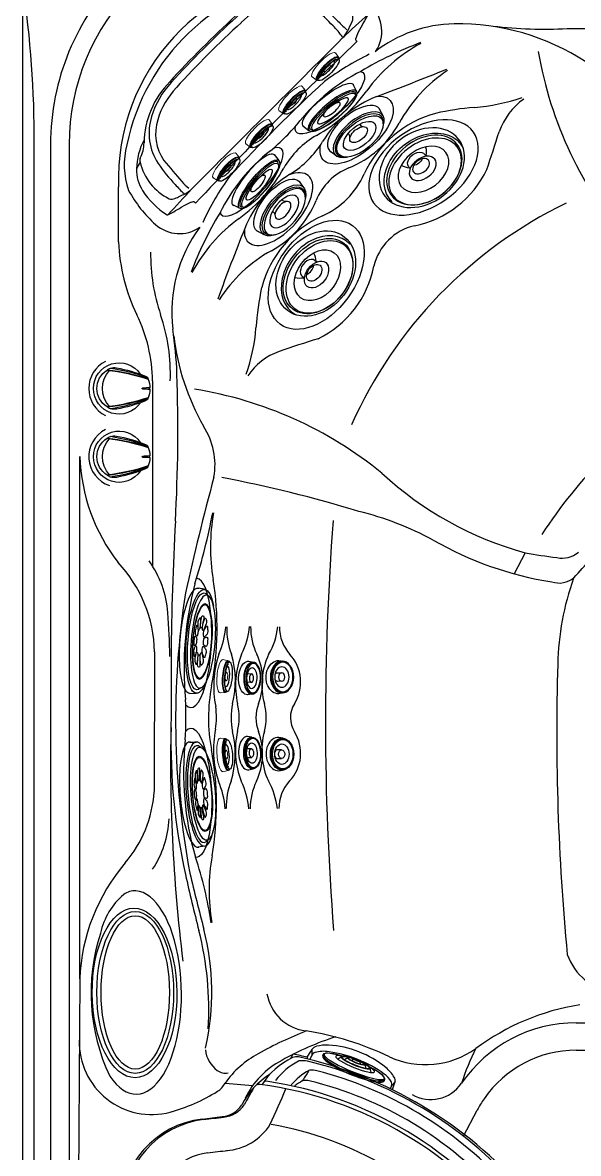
# Model space of a CAD drawing. Extents: x 943 to 1030, y 781 to 934.
# Drawn here: x 943.1 to 973, y 821.5 to 882.2 of the extents above; entities that cross this region are included whole.
import ezdxf

# ---------------------------------------------------------------- set-up
doc = ezdxf.new("R2010")
doc.units = 0
doc.header["$MEASUREMENT"] = 0
doc.layers.add('1', color=4, linetype='Continuous')

# ---------------------------------------------------------------- blocks, each defined once
blk = doc.blocks.new('2014AV')
at = {"layer": '1', "color": 4, "linetype": 'Continuous'}
for p, q in [((0.59, 1.004), (0.59, 0.984)), ((-1.575, 0.526), (-1.575, 0.501)), ((-1.575, -0.526), (-1.575, -0.501)), ((0.59, -1.004), (0.59, -0.984))]:
    blk.add_line(p, q, dxfattribs=at)
for centre, radius, start, end in [((-0.026, 0), 1.375, 213.74284, 146.18679), ((-1.341, 0.387), 0.29, 113.06827, 141.37067), ((1.395, -6.282), 7.499, 99.80764, 112.33084), ((0.245, 0.369), 0.749, 74.93644, 99.81969), ((-0.057, 0.071), 1.135, 55.2054, 64.04467), ((0, 0), 1.161, 301.85239, 58.14761), ((-0.289, 0), 1.391, 159.08422, 178.28568), ((-1.092, 0.334), 0.53, 153.90726, 159.32553), ((-0.289, 0), 1.391, 181.71482, 200.91636), ((-1.092, -0.334), 0.53, 200.67447, 206.09274), ((-1.341, -0.387), 0.29, 218.62933, 246.93173), ((1.395, 6.282), 7.499, 247.66916, 260.19236), ((0.245, -0.369), 0.749, 260.18031, 285.06356), ((-0.057, -0.071), 1.135, 295.95533, 304.7946)]:
    blk.add_arc(centre, radius, start, end, dxfattribs=at)
at = {"layer": '1', "color": 3, "linetype": 'Continuous'}
for centre, radius, start, end in [((1.863, -9.907), 10.984, 96.65413, 108.31002), ((1.993, -10.4), 11.47, 96.90962, 108.19227), ((1.812, -8.247), 9.441, 98.38361, 110.96753), ((-0.553, 0), 1.42, 316.91487, 43.08513), ((1.993, 10.4), 11.47, 251.8075, 263.09064), ((1.863, 9.907), 10.984, 251.68998, 263.34587), ((1.812, 8.247), 9.441, 249.03247, 261.61639)]:
    blk.add_arc(centre, radius, start, end, dxfattribs=at)
at = {"layer": '1', "color": 2, "linetype": 'Continuous'}
for centre, radius, start, end in [((-1.716, 0), 0.0554, 311.36187, 48.63863), ((15.926, 321.236), 321.68, 266.86338, 266.93396), ((-1.28, 0), 0.0163, 273.06604, 86.93396), ((16.137, -325.179), 325.628, 93.06604, 93.13577)]:
    blk.add_arc(centre, radius, start, end, dxfattribs=at)
blk = doc.blocks.new('2014SPK')
at = {"layer": '1', "color": 4, "linetype": 'Continuous'}
blk.add_ellipse((-0.004, 0), major_axis=(0, 4.344), ratio=0.474388, dxfattribs=at)
at = {"layer": '1', "color": 2, "linetype": 'Continuous'}
blk.add_ellipse((0, 0), major_axis=(-0.003, 4.113), ratio=0.446028, dxfattribs=at)
blk = doc.blocks.new('2014VFL')
at = {"layer": '1', "color": 4, "linetype": 'Continuous'}
for centre, radius, start, end in [((226.788, -127.226), 268.369, 151.09146, 151.31097), ((-7.828, 2.332), 0.358, 83.31712, 150.68026), ((-10.401, -17.516), 20.372, 35.96889, 82.62581), ((-36.244, 14.502), 32.17, 334.33602, 338.00705), ((-9.878, 2.427), 1.489, 275.03006, 326.53591), ((-10.221, -4.075), 4.925, 96.923, 180), ((-7341.139, 60374.469), 60817.036, 276.9227358, 276.9237486), ((-9.784, 2.136), 2.992, 273.72195, 328.24341), ((-10.221, -4.075), 3.125, 96.923, 180), ((-7341.139, 60374.469), 60818.836, 276.9227358, 276.9237486), ((-12862.07, -4.202), 12846.924, 359.9983045, 0.0005652), ((-12862.07, -4.202), 12848.724, 359.9983045, 0.0005652), ((-5.512, -4.385), 9.636, 181.17126, 268.82879), ((-5.512, -4.385), 7.836, 181.17126, 268.82879), ((42.07, -34.578), 47.579, 140.7276, 142.64219), ((6.395, -7.533), 2.814, 140.09865, 197.93262), ((-239.328, 150.646), 291.137, 327.25698, 327.46001), ((5.789, -5.766), 0.367, 329.36955, 35.92134), ((6.857, -7.49), 1.469, 152.96431, 196.16099), ((0.668, -9.094), 4.925, 270, 14.04854), ((0.668, -9.094), 3.125, 270, 14.04854), ((-4.114, -101654760.001), 101654747.782, 89.99999730443, 90.00000089852), ((-4.114, -101654760.001), 101654745.982, 89.99999730443, 90.00000089852)]:
    blk.add_arc(centre, radius, start, end, dxfattribs=at)
at = {"layer": '1', "color": 3, "linetype": 'Continuous'}
blk.add_arc((-10.163, -17.114), 17.901, 38.08699, 80.47979, dxfattribs=at)
blk = doc.blocks.new('2014P')
at = {"layer": '1', "color": 4, "linetype": 'Continuous'}
for centre, radius, start, end in [((2.834, 1.217), 6.231, 92.51445, 105.36552), ((2.598, 5.426), 2.016, 69.02825, 91.06459), ((2.383, 4.898), 2.586, 52.11262, 68.76392), ((2.603, 0.812), 6.761, 113.71084, 134.31104), ((1.061, 4.033), 3.194, 84.93016, 111.61348), ((1.201, 3.378), 4.512, 33.22466, 52.11262), ((36.329, -36.331), 56.928, 132.4853, 137.52483), ((25.56, -6.518), 23.931, 149.13987, 151.82474), ((3.658, 4.987), 1.574, 30.47776, 33.22466), ((4.986, 5.769), 0.0338, 338.71398, 30.47776), ((151.7, -151.7), 214.537, 133.36444, 136.63559), ((4.374, 4.385), 0.0521, 164.03693, 210.15761), ((5.754, 4.09), 1.463, 151.82474, 167.78752), ((4.978, 4.736), 0.75, 210.15761, 218.58164), ((-2.232, -1.259), 4.806, 135.48155, 178.7997), ((-3.878, -2.652), 3.565, 152.17961, 178.50328), ((-5.399, -2.611), 2.043, 178.52844, 212.57053), ((-3.606, -1.466), 4.17, 212.57053, 238.32564), ((-11.301, 5.675), 12.046, 297.40639, 301.90817), ((-3.559, -6.927), 2.746, 110.12898, 120.05844), ((-4.318, -4.912), 0.592, 96.97093, 108.27925), ((-4.384, -4.376), 0.0526, 61.96704, 96.97093), ((-4.85, -5.146), 0.953, 52.32999, 58.96363), ((-5.772, -4.976), 0.0457, 238.32564, 289.81831)]:
    blk.add_arc(centre, radius, start, end, dxfattribs=at)
at = {"layer": '1', "color": 3, "linetype": 'Continuous'}
for centre, radius, start, end in [((1.442, 8.608), 1.397, 265.93586, 288.64024), ((2.898, 4.292), 3.158, 105.43195, 108.64024), ((2.117, 7.087), 0.256, 73.63593, 103.40764), ((3.312, 10.926), 3.765, 252.64362, 254.30329), ((6.677, -0.75), 9.167, 116.67771, 118.57062), ((1.172, 4.143), 3.352, 27.31665, 70.44288), ((0.633, 4.189), 2.712, 51.16582, 116.44256), ((2.323, 0.791), 6.507, 116.44256, 132.53159), ((-5.492, -3.42), 12.48, 45.24571, 51.16582), ((36.912, -36.915), 57.674, 132.53159, 137.46816), ((3.748, 5.533), 0.429, 334.93687, 20.20349), ((25.901, 28.244), 32.109, 225.24571, 226.61052), ((-16.138, 14.833), 22.381, 333.46305, 334.93687), ((2.628, 5.462), 1.406, 315.03227, 333.46305), ((-2.068, -1.156), 4.777, 137.46816, 162.88175), ((-3.773, -0.631), 2.993, 162.88175, 213.17805), ((-8.741, -1.179), 1.704, 332.10008, 0.67952), ((0.994, -6.809), 9.446, 150.78445, 153.28585), ((-7.011, -2.095), 0.254, 152.10008, 202.29062), ((-4.419, -1.546), 2.9, 192.854, 244.17002), ((0.832, 2.601), 8.618, 214.40382, 224.08402), ((-2.563, -1.139), 3.592, 218.90351, 229.80142), ((-5.397, -2.735), 1.284, 295.92532, 315.68902), ((-5.544, -3.711), 0.466, 252.74651, 290.39569), ((-15.477, 17.999), 24.338, 294.49699, 295.92532)]:
    blk.add_arc(centre, radius, start, end, dxfattribs=at)
at = {"layer": '1', "color": 2, "linetype": 'Continuous'}
for centre, radius, start, end in [((2.371, 0.914), 6.06, 116.63643, 133.66496), ((0.683, 4.38), 2.205, 47.94516, 117.79037), ((-4.791, -2.248), 10.8, 42.9754, 49.93734), ((110.534, -110.013), 156.639, 132.35106, 133.04178), ((32.641, -32.643), 51.25, 132.24206, 137.75795), ((0.602, 2.479), 3.638, 34.12158, 46.41831), ((400127.582, -400130.753), 565868.693, 134.99919368, 135.00035365), ((-1.99, -1.263), 4.517, 137.12887, 162.71116), ((-3.904, -0.668), 2.513, 162.68229, 214.92154), ((192.321, 165.302), 259.505, 220.17391, 220.50129), ((121.626, -121.206), 172.411, 137.005, 137.63165), ((-3.307, -1.787), 2.233, 220.50129, 233.54791)]:
    blk.add_arc(centre, radius, start, end, dxfattribs=at)
blk = doc.blocks.new('EQLZR')
at = {"layer": '1', "color": 3}
for p, q in [((-1.648, 0.77), (-1.637, 0.84)), ((-0.821, 0.729), (-0.653, 0.87)), ((-0.468, 0.738), (-0.305, 0.875)), ((-0.071, 0.762), (0.028, 0.845)), ((0.35, 0.768), (0.399, 0.649)), ((0.658, 0.642), (0.744, 0.443)), ((1.056, 0.26), (0.966, 0.481)), ((1.817, -0.079), (1.828, -0.008))]:
    blk.add_line(p, q, dxfattribs=at)
at = {"layer": '1', "color": 3, "linetype": 'Continuous', "lineweight": 15}
for centre, radius, start, end in [((-0.737, 0.749), 0.0407, 129.72187, 147.09469), ((-0.393, 0.774), 0.0225, 127.32422, 160.98138), ((-0.066, 0.755), 0.00893, 127.75245, 217.50524), ((0.392, 0.644), 0.00897, 305.15638, 37.36395), ((0.865, 3.596), 3.139, 253.60237, 254.91671), ((0.91, 3.761), 3.31, 254.91082, 256.1787), ((1.739, 0), 0.0892, 354.55276, 44.14059)]:
    blk.add_arc(centre, radius, start, end, dxfattribs=at)
at = {"layer": '1', "color": 3}
for centre, major_axis, ratio, start_param, end_param in [((0.095, 0.416), (-1.732, 0.424), 0.199457, 5.160646, 10.546794), ((0.108, 0.456), (-1.693, 0.413), 0.169917, 5.194084, 10.519451), ((0.155, 0.665), (-0.766, 0.186), 0.159311, 5.384082, 10.324465), ((0.173, 0.742), (-0.439, 0.107), 0.147842, 5.084983, 10.622064)]:
    blk.add_ellipse(centre, major_axis=major_axis, ratio=ratio, start_param=start_param, end_param=end_param, dxfattribs=at)
at = {"layer": '1', "color": 4}
for centre, major_axis, ratio, start_param, end_param in [((0.085, 0.346), (-1.732, 0.424), 0.199457, 0, 3.177285), ((0.135, 0.582), (-1.089, 0.265), 0.1709, 5.511534, 10.199144), ((0.156, 0.673), (-0.809, 0.197), 0.182866, 5.148447, 10.535241), ((0.174, 0.748), (-0.482, 0.116), 0.174464, 4.921104, 10.797983)]:
    blk.add_ellipse(centre, major_axis=major_axis, ratio=ratio, start_param=start_param, end_param=end_param, dxfattribs=at)
blk.add_ellipse((0.189, 0.805), major_axis=(-0.161, 0.039), ratio=0.196838, dxfattribs=at)
at = {"layer": '1', "color": 3}
blk.add_ellipse((0.189, 0.806), major_axis=(-0.0627, 0.0154), ratio=0.176856, dxfattribs=at)
blk = doc.blocks.new('SHORT GRILL')
at = {"layer": '1', "color": 4, "linetype": 'Continuous'}
for centre, radius, start, end in [((-4.462, 0.354), 3.986, 115.39731, 147.5268), ((-5.957, 3.503), 0.5, 77.68022, 115.39731), ((-10.636, -17.921), 22.429, 40.97205, 77.68022), ((-7.602, 2.509), 0.181, 86.55721, 132.83255), ((-10.58, -17.805), 20.711, 36.85788, 81.70425), ((-3.511, -0.99), 4.269, 120.02958, 126.43562), ((-5.567, 2.549), 0.176, 95.35437, 117.62111), ((-5.488, 1.408), 1.319, 80.87345, 94.17554), ((-9.963, -16.735), 20.002, 41.77554, 76.45464), ((4.464, -3.799), 0.625, 12.00967, 38.53557), ((5.921, -3.542), 0.5, 0.45779, 40.97205), ((-0.445, -3.593), 6.866, 353.68388, 0.45779), ((0.708, -3.546), 4.37, 352.20609, 358.36565), ((3.091, -3.984), 3.309, 329.17332, 353.68388), ((5.84, -5.477), 0.18, 332.01579, 32.13508)]:
    blk.add_arc(centre, radius, start, end, dxfattribs=at)
at = {"layer": '1', "color": 3, "linetype": 'Continuous'}
for centre, radius, start, end in [((-4.138, 0.495), 3.696, 117.79663, 142.94882), ((-5.774, 3.597), 0.188, 94.77001, 117.79663), ((-5.655, 2.174), 1.616, 79.83883, 94.77001), ((-10.358, -17.408), 21.753, 41.56906, 76.74564), ((-3.672, 0.315), 3.366, 118.79334, 139.82722), ((8663.638, -5431.323), 10231.576, 147.9164281, 147.9197202), ((-5.19, 2.995), 0.289, 92.76077, 110.86782), ((-5.144, 2.03), 1.256, 77.64284, 92.76077), ((-10.045, -16.905), 20.814, 42.94554, 75.61643), ((4.479, -3.387), 0.973, 19.67633, 42.94554), ((4.96, -3.735), 1.222, 23.73592, 38.47587), ((21048.959, -11840.296), 24144.376, 150.6419152, 150.6433103), ((1.865, -3.043), 3.534, 339.29644, 359.23017), ((5.289, -3.089), 0.11, 359.23017, 15.90621), ((2.576, -3.428), 3.533, 334.59296, 1.14817), ((5.75, -3.388), 0.36, 4.81664, 23.73592)]:
    blk.add_arc(centre, radius, start, end, dxfattribs=at)
blk = doc.blocks.new('2014MJ2')
at = {"layer": '1', "color": 4, "linetype": 'Continuous'}
for p, q in [((-1.79, -0.884), (-1.708, -1.222)), ((1.602, -1.264), (1.693, -0.861))]:
    blk.add_line(p, q, dxfattribs=at)
for centre, radius, start, end in [((-0.718, -0.841), 0.27, 323.55712, 12.46379), ((0.606, -0.846), 0.257, 167.00521, 217.25293)]:
    blk.add_arc(centre, radius, start, end, dxfattribs=at)
for centre, major_axis, ratio, start_param, end_param in [((-0.05, -0.824), (-1.745, 0), 0.472022, 2.973716, 6.440071), ((-0.05, -1.191), (-1.659, 0), 0.479422, 2.471507, 7.03403)]:
    blk.add_ellipse(centre, major_axis=major_axis, ratio=ratio, start_param=start_param, end_param=end_param, dxfattribs=at)
at = {"layer": '1', "color": 3, "linetype": 'Continuous'}
blk.add_ellipse((-0.05, -1.249), major_axis=(-1.562, 0), ratio=0.486682, start_param=2.662218, end_param=6.9039, dxfattribs=at)
for centre, major_axis, ratio in [((-0.05, -1.31), (-1.499, 0.014), 0.490556), ((-0.05, -1.276), (-1.044, 0.01), 0.509137)]:
    blk.add_ellipse(centre, major_axis=major_axis, ratio=ratio, dxfattribs=at)
at = {"layer": '1', "color": 4, "linetype": 'Continuous'}
blk.add_ellipse((-0.05, -1.187), major_axis=(-0.564, 0), ratio=0.533197, dxfattribs=at)
blk = doc.blocks.new('2014MJ1')
at = {"layer": '1', "color": 4, "linetype": 'Continuous'}
for p, q in [((-1.578, -1.077), (-1.491, -1.472)), ((1.825, -1.472), (1.912, -1.077)), ((-0.398, -1.392), (-0.366, -1.272)), ((0.732, -1.396), (0.707, -1.269))]:
    blk.add_line(p, q, dxfattribs=at)
at = {"layer": '1', "color": 4, "linetype": 'Continuous', "extrusion": (0, 0, -1)}
blk.add_ellipse((0.167, -1.077), major_axis=(1.745, 0), ratio=0.274322, start_param=3.020812, end_param=6.403966, dxfattribs=at)
at = {"layer": '1', "color": 3, "linetype": 'Continuous', "extrusion": (0, 0, -1)}
blk.add_ellipse((0.161, -1.463), major_axis=(1.557, 0.007), ratio=0.247797, start_param=2.802725, end_param=6.544199, dxfattribs=at)
at = {"layer": '1', "color": 4, "linetype": 'Continuous', "extrusion": (0, 0, -1)}
for centre, major_axis, ratio in [((0.167, -1.471), (1.658, 0), 0.277355), ((0.167, -1.394), (0.565, -0.002), 0.304363)]:
    blk.add_ellipse(centre, major_axis=major_axis, ratio=ratio, dxfattribs=at)
at = {"layer": '1', "color": 3, "linetype": 'Continuous', "extrusion": (0, 0, -1)}
for centre, major_axis, ratio in [((0.168, -1.542), (1.498, -0.011), 0.252895), ((0.176, -1.488), (1.053, 0.001), 0.244531)]:
    blk.add_ellipse(centre, major_axis=major_axis, ratio=ratio, dxfattribs=at)
blk = doc.blocks.new('2014DJ5')
at = {"layer": '1', "color": 4}
for centre, radius, start, end in [((0.022, -2.941), 0.866, 129.8099, 159.86764), ((0.021, -2.873), 0.697, 63.54583, 116.44174), ((0.022, -2.941), 0.866, 20.42874, 50.22071)]:
    blk.add_arc(centre, radius, start, end, dxfattribs=at)
at = {"layer": '1', "color": 3}
for centre, radius, start, end in [((-0.919, -2.366), 0.398, 359.05866, 23.50458), ((0.826, -2.355), 0.263, 140.32663, 183.83986)]:
    blk.add_arc(centre, radius, start, end, dxfattribs=at)
at = {"layer": '1', "color": 4}
for centre, major_axis, ratio in [((0, -1.891), (-2.498, 0), 0.75726), ((0.02, -1.829), (-0.813, 0), 0.660694)]:
    blk.add_ellipse(centre, major_axis=major_axis, ratio=ratio, dxfattribs=at)
at = {"layer": '1', "color": 3}
for centre, major_axis, ratio in [((0.033, -1.708), (-2.237, 0.015), 0.717953), ((0.021, -1.624), (-2.163, 0), 0.707107), ((0.021, -1.766), (-1.509, -0.019), 0.704425), ((0.021, -1.98), (-0.509, 0), 0.664293)]:
    blk.add_ellipse(centre, major_axis=major_axis, ratio=ratio, dxfattribs=at)
at = {"layer": '1', "color": 4}
blk.add_ellipse((0.021, -1.622), major_axis=(-2.408, 0), ratio=0.753722, start_param=6.164648, end_param=9.543316, dxfattribs=at)
at = {"layer": '1', "color": 3}
blk.add_ellipse((0.021, -2.373), major_axis=(-0.543, 0), ratio=0.667054, start_param=6.269526, end_param=9.471344, dxfattribs=at)
blk = doc.blocks.new('2014M1')
at = {"layer": '1', "color": 4, "linetype": 'Continuous', "lineweight": 15}
for p, q in [((-0.901, -0.243), (-0.857, -0.521)), ((-0.231, -0.44), (-0.23, -0.505)), ((0.23, -0.505), (0.231, -0.44)), ((0.857, -0.521), (0.901, -0.243))]:
    blk.add_line(p, q, dxfattribs=at)
at = {"layer": '1', "color": 3, "linetype": 'Continuous'}
for centre, radius, start, end in [((-0.374, -1.133), 0.665, 101.30208, 119.18489), ((0, -3.007), 2.577, 77.90813, 101.30208), ((0.435, -0.977), 0.5, 58.18471, 77.90813)]:
    blk.add_arc(centre, radius, start, end, dxfattribs=at)
at = {"layer": '1', "color": 4, "linetype": 'Continuous', "lineweight": 15}
for centre, major_axis, ratio, start_param, end_param in [((0, -0.243), (-0.901, 0), 0.269705, 3.055928, 6.36885), ((-0.002, -0.523), (-0.859, -0.005), 0.272006, 2.75067, 6.690134)]:
    blk.add_ellipse(centre, major_axis=major_axis, ratio=ratio, start_param=start_param, end_param=end_param, dxfattribs=at)
at = {"layer": '1', "color": 3, "linetype": 'Continuous'}
for centre, major_axis, ratio, start_param, end_param in [((0, -0.538), (-0.826, 0), 0.255142, 2.85021, 6.573343), ((0, -0.512), (-0.548, 0.001), 0.27151, 6.136025, 9.578986)]:
    blk.add_ellipse(centre, major_axis=major_axis, ratio=ratio, start_param=start_param, end_param=end_param, dxfattribs=at)
blk.add_ellipse((0, -0.612), major_axis=(-0.793, -0.001), ratio=0.271001, dxfattribs=at)
at = {"layer": '1', "color": 4, "linetype": 'Continuous', "lineweight": 15}
blk.add_ellipse((0, -0.509), major_axis=(-0.23, 0), ratio=0.275384, dxfattribs=at)
blk = doc.blocks.new('2014M2')
at = {"layer": '1', "color": 4, "linetype": 'Continuous'}
for p, q in [((-0.892, -0.69), (-0.849, -0.942)), ((-0.234, -0.614), (-0.231, -0.838)), ((0.229, -0.838), (0.232, -0.614)), ((0.851, -0.915), (0.898, -0.692))]:
    blk.add_line(p, q, dxfattribs=at)
for centre, major_axis, ratio, start_param, end_param in [((0.003, -0.681), (-0.895, -0.027), 0.760284, 3.086273, 6.256497), ((-0.001, -0.614), (-0.233, 0), 0.71492, 5.29752, 6.300832), ((-0.001, -0.614), (-0.233, 0), 0.71492, 3.123946, 4.129945), ((0.003, -0.681), (-0.895, -0.027), 0.760284, 6.522055, 6.545884), ((0.003, -0.681), (-0.895, -0.027), 0.760284, 2.803741, 2.836302)]:
    blk.add_ellipse(centre, major_axis=major_axis, ratio=ratio, start_param=start_param, end_param=end_param, dxfattribs=at)
for centre, major_axis, ratio in [((-0.001, -0.86), (-0.856, 0), 0.72989), ((-0.001, -0.838), (-0.23, 0), 0.713433)]:
    blk.add_ellipse(centre, major_axis=major_axis, ratio=ratio, dxfattribs=at)
at = {"layer": '1', "color": 3, "linetype": 'Continuous'}
for centre, major_axis, ratio in [((0.001, -0.867), (-0.816, 0), 0.715587), ((-0.002, -0.9), (-0.793, 0), 0.691217), ((-0.001, -0.851), (-0.547, 0), 0.706094)]:
    blk.add_ellipse(centre, major_axis=major_axis, ratio=ratio, dxfattribs=at)
blk = doc.blocks.new('2014MJ7')
at = {"layer": '1', "color": 4}
for p, q in [((-0.898, -0.492), (-0.854, -0.739)), ((-0.232, -0.458), (-0.23, -0.696)), ((0.23, -0.696), (0.232, -0.458)), ((0.854, -0.739), (0.898, -0.492))]:
    blk.add_line(p, q, dxfattribs=at)
blk.add_ellipse((0, -0.492), major_axis=(-0.898, 0), ratio=0.547446, start_param=2.947545, end_param=6.477233, dxfattribs=at)
at = {"layer": '1', "color": 3}
blk.add_ellipse((0, -0.724), major_axis=(-0.816, 0.005), ratio=0.50035, start_param=2.865459, end_param=6.570635, dxfattribs=at)
at = {"layer": '1', "color": 4}
for centre, major_axis, ratio in [((-0.001, -0.734), (-0.855, 0.005), 0.541267), ((0.001, -0.691), (-0.229, 0.005), 0.480627)]:
    blk.add_ellipse(centre, major_axis=major_axis, ratio=ratio, dxfattribs=at)
at = {"layer": '1', "color": 3}
for centre, major_axis, ratio in [((0, -0.778), (-0.793, 0.005), 0.493016), ((0.001, -0.711), (-0.547, 0.006), 0.510461)]:
    blk.add_ellipse(centre, major_axis=major_axis, ratio=ratio, dxfattribs=at)
blk = doc.blocks.new('2014S124')
at = {"layer": '1', "color": 4, "linetype": 'Continuous'}
for p, q in [((-2.902, -1.151), (-2.871, -0.798)), ((2.726, -0.801), (2.757, -1.151))]:
    blk.add_line(p, q, dxfattribs=at)
for centre, radius, start, end in [((-1.094, -0.969), 0.419, 102.30616, 126.17528), ((-1.127, -0.964), 0.408, 78.04886, 97.92454), ((-1.462, -2.585), 2.063, 67.49842, 78.27721), ((-0.894, -0.516), 0.0301, 99.17785, 221.30698), ((-0.391, 0.306), 0.992, 238.02554, 256.89736), ((1.101, -12.868), 12.543, 97.96878, 99.17785), ((-0.627, -0.838), 0.391, 70.50257, 91.5894), ((-0.696, -0.886), 0.462, 39.12145, 64.43622), ((-0.358, -0.614), 0.0287, 274.49062, 41.88174), ((-0.286, -0.478), 0.0376, 128.332, 191.55559), ((-0.091, -0.438), 0.236, 191.55559, 220.05631), ((-0.226, -0.553), 0.134, 93.77125, 128.332), ((-0.168, -0.476), 0.155, 227.54611, 265.02271), ((-0.065, -3), 2.586, 86.77407, 93.77125), ((0.028, -0.484), 0.146, 270.45555, 314.10757), ((0.07, -0.601), 0.183, 61.06306, 86.77407), ((-0.256, -0.328), 0.465, 325.8951, 339.01202), ((0.138, -0.479), 0.0434, 339.01202, 61.06306), ((0.204, -0.614), 0.0287, 138.11826, 265.50938), ((0.541, -0.886), 0.462, 115.56378, 140.87855), ((0.472, -0.838), 0.391, 88.4106, 109.49743), ((0.237, 0.306), 0.992, 283.10264, 301.97446), ((-1.256, -12.868), 12.543, 80.82215, 82.03122), ((1.308, -2.585), 2.063, 101.72279, 112.50158), ((0.74, -0.516), 0.0301, 318.69302, 80.82215), ((0.973, -0.964), 0.408, 82.07546, 101.95114), ((0.94, -0.969), 0.419, 53.82472, 77.69384), ((-1.416, -0.77), 0.0473, 99.15832, 182.82541), ((-1.402, -0.769), 0.0613, 182.82541, 251.7181), ((-1.363, -1.099), 0.381, 85.90541, 99.15832), ((-1.181, 0.229), 1.083, 257.21053, 266.53917), ((-1.331, -0.639), 0.0133, 139.63881, 230.93147), ((-1.247, -0.531), 0.15, 231.95617, 254.16671), ((-1.327, -0.909), 0.0126, 97.50912, 238.93788), ((-1.756, -6.588), 5.884, 81.237, 85.90541), ((-1.028, -0.413), 0.592, 238.93788, 260.38603), ((-0.989, -3.477), 2.602, 87.27978, 97.50912), ((-0.71, 1.361), 2.117, 254.16671, 266.21492), ((-0.99, 2.535), 3.397, 265.66767, 272.28747), ((-1.05, -0.539), 0.464, 260.38603, 276.11808), ((-1.602, 4.618), 5.65, 276.11808, 279.27437), ((-0.912, -1.04), 0.0135, 106.93268, 266.11582), ((-0.464, -2.514), 1.554, 97.62623, 106.93268), ((-0.391, 1.308), 2.419, 257.53073, 264.72726), ((-0.891, -1.423), 0.547, 69.49384, 87.27978), ((-0.866, -0.864), 0.0917, 48.933, 85.6576), ((-0.85, -0.793), 0.0663, 265.92354, 311.88695), ((-0.826, -0.391), 0.361, 266.21492, 280.86548), ((-0.827, -0.819), 0.0316, 311.88695, 48.933), ((-0.804, -0.508), 0.242, 280.86548, 305.5063), ((-0.305, -0.284), 0.741, 237.7862, 241.10405), ((-0.702, -0.898), 0.0617, 279.27437, 307.87815), ((-0.684, -0.697), 0.0224, 339.91621, 58.10102), ((-0.574, -1.691), 0.723, 86.82516, 97.62623), ((-0.669, -0.939), 0.00905, 307.87815, 43.5431), ((-0.525, -0.103), 0.566, 260.71234, 287.3942), ((-0.593, -0.55), 0.552, 267.89846, 282.19897), ((-0.588, -1.941), 0.974, 75.69297, 86.82516), ((-0.563, -0.705), 0.394, 282.79153, 304.93324), ((-0.353, -1.015), 0.0189, 320.31811, 73.09928), ((-0.293, -1.089), 0.028, 160.74005, 281.45722), ((-0.136, -1.22), 0.231, 119.92752, 142.41019), ((-0.07, 0.673), 1.802, 263.06646, 277.17717), ((-0.144, -1.417), 0.411, 94.02804, 105.10915), ((-0.078, 0.324), 0.96, 263.85909, 276.41416), ((-0.075, -2.039), 1.037, 81.53371, 95.46452), ((0.061, -1.13), 0.117, 49.88276, 81.53371), ((0.027, -1.171), 0.171, 30.73636, 49.88276), ((0.155, -1.094), 0.0212, 270.83793, 30.73636), ((0.198, -1.015), 0.0189, 106.90072, 219.68189), ((0.409, -0.705), 0.394, 235.06676, 257.20847), ((0.433, -1.941), 0.974, 93.17484, 104.30703), ((0.371, -0.103), 0.566, 252.6058, 279.28766), ((0.438, -0.55), 0.552, 257.80103, 272.10154), ((0.419, -1.691), 0.723, 82.37377, 93.17484), ((0.236, 1.308), 2.419, 275.27274, 282.46927), ((0.515, -0.939), 0.00905, 136.4569, 232.12185), ((0.53, -0.697), 0.0224, 121.89898, 200.08379), ((0.15, -0.284), 0.741, 298.89595, 302.2138), ((0.649, -0.508), 0.242, 234.4937, 259.13452), ((0.547, -0.898), 0.0617, 232.12185, 260.72563), ((0.309, -2.514), 1.554, 73.06732, 82.37377), ((1.448, 4.618), 5.65, 260.72563, 263.88192), ((0.737, -1.423), 0.547, 92.72022, 110.50616), ((0.672, -0.391), 0.361, 259.13452, 273.78508), ((0.672, -0.819), 0.0316, 131.067, 228.11305), ((0.712, -0.864), 0.0917, 94.3424, 131.067), ((0.695, -0.793), 0.0663, 228.11305, 274.07646), ((0.556, 1.361), 2.117, 273.78508, 285.83329), ((0.836, 2.535), 3.397, 267.71253, 274.33233), ((1.601, -6.588), 5.884, 94.09459, 98.763), ((0.834, -3.477), 2.602, 82.49088, 92.72022), ((0.758, -1.04), 0.0135, 273.88418, 73.06732), ((0.895, -0.539), 0.464, 263.88192, 279.61397), ((0.874, -0.413), 0.592, 279.61397, 301.06212), ((1.027, 0.229), 1.083, 273.46083, 282.78947), ((1.093, -0.531), 0.15, 285.83329, 308.04383), ((1.173, -0.909), 0.0126, 301.06212, 82.49088), ((1.208, -1.099), 0.381, 80.84168, 94.09459), ((1.177, -0.639), 0.0133, 309.06853, 40.36119), ((1.247, -0.769), 0.0613, 288.2819, 357.17459), ((1.261, -0.77), 0.0473, 357.17459, 80.84168)]:
    blk.add_arc(centre, radius, start, end, dxfattribs=at)
at = {"layer": '1', "color": 3, "linetype": 'Continuous'}
for centre, major_axis, ratio in [((-0.077, -0.651), (-2.498, 0.009), 0.259148), ((-0.073, -0.697), (-2.027, 0), 0.25727)]:
    blk.add_ellipse(centre, major_axis=major_axis, ratio=ratio, dxfattribs=at)
at = {"layer": '1', "color": 4, "linetype": 'Continuous'}
for centre, major_axis, ratio, start_param, end_param in [((-0.072, -0.799), (-2.798, 0.001), 0.271239, 5.590718, 10.215837), ((-0.073, -1.151), (-2.83, 0), 0.260205, 6.236712, 9.470532)]:
    blk.add_ellipse(centre, major_axis=major_axis, ratio=ratio, start_param=start_param, end_param=end_param, dxfattribs=at)
at = {"layer": '1', "color": 3, "linetype": 'Continuous'}
blk.add_ellipse((-0.072, -0.796), major_axis=(-2.605, 0.01), ratio=0.257336, start_param=5.994174, end_param=9.732946, dxfattribs=at)
at = {"layer": '1', "color": 4, "linetype": 'Continuous'}
blk.add_ellipse((-0.072, -0.701), major_axis=(-1.968, 0), ratio=0.258128, dxfattribs=at)
blk = doc.blocks.new('2017 ARIA NXT')
at = {"layer": '1', "color": 3, "linetype": 'Continuous'}
for p, q in [((0.573, 43.467), (0.573, 72.467)), ((1.459, 72.467), (1.459, 43.467)), ((2.459, 72.467), (2.459, 43.467)), ((5.109, 67.247), (5.109, 70.186)), ((9.666, 68.3), (9.659, 68.307)), ((6.94, 59.783), (6.94, 49.851)), ((26.933, 50.567), (26.347, 49.43)), ((7.041, 45.249), (7.027, 37.763)), ((7.932, 44.999), (7.932, 41.718)), ((0.573, 14.467), (0.573, 43.467)), ((1.459, 43.467), (1.459, 14.467)), ((2.459, 43.467), (2.459, 14.467)), ((29.074, 30.311), (29.075, 30.31)), ((3.743, 27.681), (3.66, 27.688)), ((29.679, 25.35), (48.382, 25.35)), ((29.679, 23.883), (48.382, 23.883)), ((15.241, 23.504), (15.241, 23.452)), ((10.825, 22.122), (12.312, 21.985)), ((11.922, 21.302), (11.927, 21.309)), ((12.103, 21.559), (12.105, 21.562)), ((12.105, 21.562), (12.106, 21.564)), ((23.635, 19.277), (24.365, 20.669)), ((7.975, 20.584), (7.986, 20.587)), ((9.597, 20.191), (10.664, 20.321))]:
    blk.add_line(p, q, dxfattribs=at)
at = {"layer": '1', "color": 2, "linetype": 'Continuous'}
for p, q in [((3.025, 27.703), (3.025, 55.732)), ((3.025, 27.703), (2.95, 14.721)), ((15.485, 23.927), (15.485, 23.62)), ((15.241, 23.452), (15.24, 23.412)), ((15.485, 23.62), (15.373, 23.379)), ((19.76, 21.963), (19.692, 21.818)), ((19.76, 21.963), (19.951, 22.177))]:
    blk.add_line(p, q, dxfattribs=at)
at = {"layer": '1', "color": 4, "linetype": 'Continuous'}
blk.add_lwpolyline([(-0.041, 5.939, 0.227781), (5.931, -0.033), (80.988, -0.033, 0.227781), (86.959, 5.939), (86.959, 80.996, 0.227781), (80.988, 86.967), (5.931, 86.967, 0.227781), (-0.041, 80.996)], format="xyb", close=True, dxfattribs=at)
at = {"layer": '1', "color": 3, "linetype": 'Continuous'}
for centre, radius, start, end in [((14.459, 72.468), 13, 89.99983, 180.00017), ((14.459, 72.468), 12, 89.99991, 180.00009), ((-50.674, 73.066), 51.251, 359.33101, 8.90113), ((50.339, 36.86), 26.875, 123.79756, 146.89027), ((29.679, 17.883), 7.467, 90, 145.56181), ((29.679, 17.883), 6, 90, 145.56181)]:
    blk.add_arc(centre, radius, start, end, dxfattribs=at)
at = {"layer": '1', "color": 3}
for centre, radius, start, end in [((16.319, 70.611), 11.218, 92.51883, 182.17047), ((16.721, 70.191), 11.384, 98.35307, 168.57853), ((17.271, 78.542), 1.969, 326.77407, 44.08823), ((23.242, 71.833), 7.101, 90.99736, 127.92636), ((23.336, 66.408), 12.528, 56.84377, 90.99736), ((28.602, 58.68), 20.578, 110.73279, 120.63389), ((25.497, 70.21), 8.73, 118.44596, 144.02104), ((25.196, 63.681), 15.148, 115.93321, 126.57769), ((48.446, 81.036), 21.114, 189.76991, 221.00694), ((-41.739, 234.878), 170.988, 290.79682, 292.14966), ((27.275, 69.699), 8.109, 123.81811, 151.24154), ((75.892, 11.034), 88.132, 132.66048, 137.33585), ((22.687, 67.427), 10.058, 117.02527, 141.24367), ((11.728, 80.205), 8.284, 298.88719, 324.02104), ((21.043, 69.576), 5.836, 110.79682, 148.58128), ((23.41, 84.788), 10.365, 274.42454, 288.92606), ((29.006, 71.913), 3.676, 125.7484, 160.45914), ((23.709, 68.382), 5.962, 105.36296, 155.16641), ((25.454, 59.575), 14.932, 94.77977, 102.86281), ((5.62, 81.27), 11.918, 309.88166, 320.71146), ((15.465, 76.18), 5.362, 291.98896, 331.24154), ((18.188, 68.732), 4.883, 120.20971, 149.66156), ((-290.843, 175.45), 332.515, 341.71289, 342.08075), ((9.484, 71.364), 4.068, 164.58281, 199.64741), ((11.579, 75.357), 5.255, 301.46929, 328.58128), ((19.174, 64.542), 9.615, 127.94638, 153.85742), ((6.675, 75.247), 8.346, 306.07779, 330.98408), ((18.667, 68.25), 3.191, 111.98896, 157.75075), ((19.923, 73.506), 5.503, 281.16444, 334.23231), ((21.663, 62.911), 13.173, 143.41864, 155.97147), ((17.457, 65.79), 5.974, 121.83116, 158.7069), ((14.275, 72.664), 4.398, 293.82377, 336.15817), ((11.602, 73.223), 6.768, 208.47209, 228.29582), ((10.704, 71.507), 5.413, 298.88626, 337.75075), ((26.842, 58.924), 19.047, 148.84573, 159.45416), ((18.492, 63.266), 5.902, 114.41615, 164.93975), ((8.38, 69.607), 1.924, 228.29582, 304.51828), ((15.613, 63.465), 7.647, 143.36879, 186.7694), ((16.722, 61.456), 8.717, 126.07779, 151.6966), ((109.577, 28.36), 105.408, 157.93316, 160.13962), ((21.654, 65.273), 2.911, 103.21457, 166.94553), ((14.988, 67.646), 9.887, 182.31315, 205.93651), ((17.098, 59.918), 7.823, 118.88626, 147.44159), ((16.834, 66.562), 10.002, 179.3095, 198.83323), ((13.407, 67.002), 5.516, 295.93529, 348.80426), ((29.902, 61.267), 17.471, 168.33422, 175.54773), ((-1.445, 59.654), 8.386, 0.879, 25.93651), ((-1.916, 60.167), 9.809, 357.75726, 18.83323), ((-12.592, 59.435), 20.848, 1.99316, 8.63179), ((3.161, 63.299), 9.348, 340.25399, 355.85561), ((20.993, 63.758), 13.013, 186.8469, 209.50435), ((29.313, 17.27), 46.761, 106.77117, 109.47027), ((14.857, 58.158), 3.393, 109.47027, 145.92433), ((5.832, 38.354), 21.25, 50.84343, 80.90693), ((6.563, 55.289), 3.726, 349.51384, 33.56663), ((12.973, 56.111), 9.955, 182.17863, 217.5819), ((158.804, 14.811), 153.816, 165.00406, 167.38193), ((-2.655, -15.004), 70.864, 73.05259, 79.18172), ((31.838, 68.456), 18.549, 227.26501, 254.66659), ((13.96, 36.317), 16.954, 61.7059, 76.20975), ((-24.783, 59.468), 35.598, 342.73781, 349.05858), ((20.801, 50.87), 10.756, 170.14256, 189.35089), ((31.196, 67.222), 18.436, 240.06752, 261.17047), ((11.622, 65.842), 24.452, 317.14832, 323.52259), ((31.826, 76.754), 26.64, 259.41549, 263.13481), ((28.931, 51.589), 1.316, 257.28583, 310.95443), ((-0.15, 45.106), 7.193, 1.13792, 43.30848), ((2.384, 46.952), 5.392, 4.22783, 36.02114), ((28.766, 50.195), 1.255, 251.442, 309.01438), ((43.559, 44.235), 14.879, 160.52259, 178.62696), ((26.019, 44.428), 17.394, 165.08778, 185.69972), ((-5.707, 46.505), 16.109, 348.98568, 9.35089), ((52.606, 41.57), 44.433, 171.14088, 190.63319), ((-31.235, 44.467), 39.102, 0.7833, 4.22783), ((5.731, 47.097), 5.16, 337.43309, 354.41468), ((14.765, 46.492), 3.848, 178.45692, 200.92738), ((8.135, 46.944), 4.015, 333.12235, 355.11531), ((15.588, 46.575), 3.389, 179.53667, 205.42885), ((9.966, 46.992), 3.714, 329.56518, 353.80531), ((15.911, 46.575), 2.168, 179.49644, 222.37986), ((15.617, 43.402), 5.401, 161.47853, 191.66217), ((6.323, 43.671), 5.059, 346.16875, 16.60688), ((15.849, 43.457), 4.458, 157.97886, 192.8893), ((9.496, 43.679), 3.357, 338.76521, 25.42885), ((16.671, 43.476), 3.866, 154.97676, 194.99274), ((12.683, 43.629), 2.202, 327.95553, 42.37986), ((154.456, 40.916), 125.825, 178.32586, 185.42345), ((19.054, 41.685), 9.117, 168.98568, 190.60252), ((-14.742, 41.83), 23.469, 356.84004, 2.12689), ((14.479, 41.708), 3.33, 166.91568, 192.7465), ((8.172, 41.726), 3.412, 347.4147, 12.4634), ((14.555, 41.713), 2.071, 158.76521, 200.94464), ((10.158, 41.724), 2.878, 344.91692, 15.13367), ((15.743, 41.713), 1.407, 147.95553, 212.30678), ((6.03, 41.733), 4.336, 351.54764, 7.64368), ((15.563, 39.993), 5.358, 168.11964, 198.21646), ((6.342, 39.792), 5.03, 342.95046, 13.57847), ((15.824, 39.952), 4.443, 166.57722, 201.61505), ((9.486, 39.772), 3.357, 334.27644, 20.94464), ((16.647, 39.942), 3.851, 164.43795, 204.87948), ((12.733, 39.81), 2.153, 316.27061, 32.30678), ((25.196, 38.785), 16.597, 173.94381, 195.90354), ((-5.686, 37.054), 16.053, 350.16745, 10.60252), ((6.028, 36.444), 4.824, 4.64358, 22.85239), ((14.753, 36.914), 3.866, 158.715, 181.10497), ((7.848, 36.435), 4.28, 5.36881, 26.05999), ((15.571, 36.841), 3.397, 154.27644, 180.05938), ((9.819, 36.422), 3.838, 6.27973, 29.67116), ((15.899, 36.851), 2.18, 137.57325, 180.1857), ((0.454, 38.202), 6.588, 319.52614, 355.92395), ((2.465, 36.547), 5.367, 326.50086, 357.23119), ((-8.544, 28.14), 18.795, 7.8793, 18.93012), ((20.865, 32.452), 10.894, 170.16745, 189.12983), ((13.251, 27.282), 10.234, 139.52614, 177.64659), ((158.369, 69.312), 153.694, 193.52378, 194.67478), ((-3.555, 26.997), 13.668, 347.32829, 14.31464), ((32.214, 30.106), 3.208, 199.72371, 260.87696), ((23.163, 4.627), 21.795, 111.43446, 118.96629), ((6.893, 24.328), 3.896, 178.73448, 284.78097), ((21.734, 9.262), 16.122, 107.90106, 119.20974), ((11.302, 24.05), 1.537, 185.34687, 234.58132), ((15.268, 18.889), 5.494, 118.96629, 143.95965), ((12.184, 24.781), 2.553, 328.20759, 334.09119), ((11.145, 6.675), 17.32, 76.31992, 78.88806), ((9.046, 27.345), 7.289, 328.1887, 332.03813), ((15.823, 23.687), 0.413, 103.16033, 145.52979), ((16.319, 21.564), 2.594, 88.57716, 103.16033), ((16.022, 18.705), 5.464, 51.04186, 86.20239), ((35.197, 18.374), 12.258, 152.80146, 162.27627), ((15.98, 19.326), 4.53, 117.79957, 154.04509), ((297.457, -45.343), 290.493, 166.29053, 166.30817), ((10.83, 23.309), 0.661, 230.69687, 283.74399), ((15.478, 18.993), 4.235, 122.30511, 152.55426), ((17.744, 21.006), 2.594, 33.44869, 48.66708), ((9.898, 22.559), 1.026, 300.63232, 334.75261), ((28.493, 18.698), 9.224, 157.83728, 160.58114), ((19.642, 22.259), 0.32, 345.12722, 33.44869), ((21.871, 23.237), 2, 239.81951, 325.55892), ((5.33, 29.799), 9.585, 285.47166, 302.07466), ((29.675, 17.886), 5.996, 145.55927, 152.34332), ((10.585, 21.66), 1.341, 273.40234, 327.80039), ((10.2, 15.227), 5, 96.92553, 179.99747)]:
    blk.add_arc(centre, radius, start, end, dxfattribs=at)
at = {"layer": '1', "color": 2, "linetype": 'Continuous'}
for centre, radius, start, end in [((23.743, 553.749), 475.102, 270.65765, 272.19365), ((28.008, 101.857), 23.209, 263.1125, 272.93449), ((39.681, 47.578), 24.162, 115.85261, 155.9564), ((5.137, 59.376), 1.626, 116.60645, 243.39355), ((-79.381, 57.111), 87.676, 356.82254, 1.99316), ((5.137, 55.716), 1.626, 116.60117, 251.36489), ((159.98, 43.823), 152.053, 176.82254, 179.55695), ((159.591, 41.464), 143.374, 175.66621, 184.46186), ((95.456, 39.388), 87.555, 178.47561, 187.03801), ((40.297, 40.369), 32.374, 178.55013, 192.60122), ((107.824, 55.464), 101.568, 192.60122, 194.34364), ((7.82, 29.362), 3.761, 130.20098, 167.83035), ((6.002, 31.403), 1.031, 87.84238, 126.21279), ((13.952, 26.943), 10.321, 161.90506, 205.5133), ((-7.149, 26.065), 17.105, 356.53411, 14.34364), ((15.471, 27.327), 2.43, 189.79742, 262.91117), ((31.855, 13.806), 12.668, 99.01525, 126.67956), ((12.783, 9.316), 15.781, 64.21126, 81.2967), ((15.767, 23.449), 0.33, 109.7454, 148.86576), ((16.118, 22.066), 1.756, 80.53005, 105.28055), ((15.426, 17.076), 6.794, 54.47091, 81.69834), ((21.584, 27.802), 4.694, 245.6543, 305.17611), ((18.563, 21.508), 1.364, 30.34911, 53.49676), ((19.504, 22.059), 0.273, 339.3526, 30.28848)]:
    blk.add_arc(centre, radius, start, end, dxfattribs=at)
at = {"layer": '1', "color": 3, "extrusion": (0, 0, -1)}
for centre, major_axis, ratio, start_param, end_param in [((16.455, 74.709), (1.798, 1.583), 0.311781, 6.0564, 9.794428), ((17.892, 73.237), (1.805, 1.587), 0.494338, 5.738509, 10.048584), ((9.144, 37.693), (0.159, -3.471), 0.275636, 2.854139, 6.285748)]:
    blk.add_ellipse(centre, major_axis=major_axis, ratio=ratio, start_param=start_param, end_param=end_param, dxfattribs=at)
blk.add_ellipse((21.478, 71.234), major_axis=(2.68, 1.898), ratio=0.638974, dxfattribs=at)
at = {"layer": '1', "color": 3}
for centre, major_axis, ratio, start_param, end_param in [((12.251, 70.458), (-1.611, -1.773), 0.311781, 6.0564, 9.903944), ((13.7, 68.998), (-1.615, -1.78), 0.494338, 5.738509, 10.187103), ((9.144, 45.727), (0.159, 3.471), 0.275636, 2.854139, 6.285748)]:
    blk.add_ellipse(centre, major_axis=major_axis, ratio=ratio, start_param=start_param, end_param=end_param, dxfattribs=at)
for centre, major_axis, ratio in [((15.722, 65.472), (-1.94, -2.651), 0.638974), ((5.969, 26.955), (-0.035, 4.547), 0.500126)]:
    blk.add_ellipse(centre, major_axis=major_axis, ratio=ratio, dxfattribs=at)
at = {"layer": '1', "color": 2, "linetype": 'Continuous'}
blk.add_ellipse((6.007, 26.982), major_axis=(-0.067, 5.454), ratio=0.454845, start_param=2.530369, end_param=6.242517, dxfattribs=at)
at = {"color": 1, "rotation": 351.782261891594}
blk.add_blockref('EQLZR', (17.59, 22.579), dxfattribs=at)
at = {"layer": '1', "color": 1, "linetype": 'Continuous'}
for name, p in [('2014P', (13.514, 73.71)), ('2014SPK', (6.008, 26.982)), ('2014VFL', (20.496, 19.35))]:
    blk.add_blockref(name, p, dxfattribs=at)
for name, p, rotation in [('2014M1', (15.95, 76.902), 45.83753278928759), ('2014MJ1', (15.543, 75.305), 39.40689311285571), ('2014M1', (14.172, 75.104), 45.83753278928759), ('2014MJ2', (17.271, 73.934), 39.96620009236135), ('2014M1', (12.394, 73.306), 45.83753278928759), ('2014M1', (10.616, 71.508), 47.11180794309433), ('2014S124', (10.305, 37.614), 274.6395605168902), ('2014M1', (10.396, 39.697), 94.72277227149026), ('2014M2', (13.026, 39.762), 90)]:
    blk.add_blockref(name, p, dxfattribs=dict(at, rotation=rotation))
at = {"layer": '1', "color": 1, "xscale": -1}
for name, p, rotation in [('2014DJ5', (22.539, 69.721), 217.5514257416382), ('2014MJ7', (11.556, 43.867), 87.77109865691779)]:
    blk.add_blockref(name, p, dxfattribs=dict(at, rotation=rotation))
at = {"layer": '1', "color": 1, "linetype": 'Continuous', "xscale": -1}
for name, p, rotation in [('2014MJ1', (11.624, 71.385), 50.59310688714429), ('2014MJ2', (12.994, 69.657), 50.03379990763865), ('2014S124', (10.305, 45.822), 265.3604394831098), ('2014M1', (10.396, 43.963), 85.27722772850973), ('2014M2', (13.026, 43.898), 90)]:
    blk.add_blockref(name, p, dxfattribs=dict(at, rotation=rotation))
at = {"layer": '1', "color": 1}
for name, p, rotation in [('2014DJ5', (17.196, 64.386), 232.3624789389184), ('2014MJ7', (11.556, 39.792), 92.22890134308227), ('SHORT GRILL', (20.616, 19.518), 359.8974821745912)]:
    blk.add_blockref(name, p, dxfattribs=dict(at, rotation=rotation))
at = {"layer": '1', "color": 1, "linetype": 'Continuous', "xscale": -1}
for p in [(5.111, 59.376), (5.111, 55.716)]:
    blk.add_blockref('2014AV', p, dxfattribs=at)

msp = doc.modelspace()

# ---------------------------------------------------------------- block references
at = {"layer": '1'}
msp.add_blockref('2017 ARIA NXT', (943.177, 803.166), dxfattribs=at)

doc.saveas('drawing.dxf')
